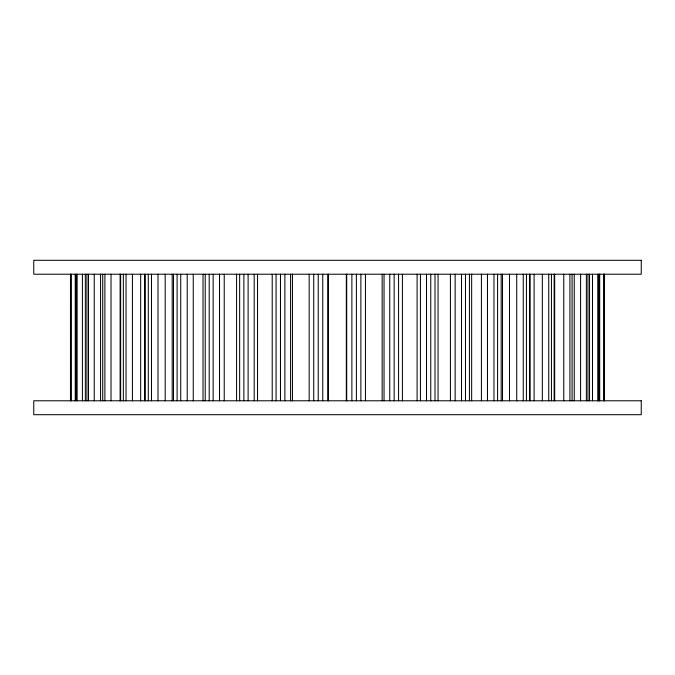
<?xml version="1.0" encoding="UTF-8"?>
<svg xmlns="http://www.w3.org/2000/svg" width="675" height="675" viewBox="0 0 675 675"><rect width="100%" height="100%" fill="white"/><g stroke="black" fill="none" stroke-linecap="round" stroke-linejoin="round"><path stroke-width="1.01" d="M604.513 274.219L604.53 400.781M604.184 274.219L604.184 400.781M603.863 274.219L603.863 400.781M599.695 274.219L599.695 400.781M599.189 274.219L599.189 400.781M598.733 274.219L598.733 400.781M597.772 274.219L597.772 400.781M592.49 274.219L592.49 400.781M589.537 274.219L589.537 400.781M587.959 274.219L587.959 400.781M586.381 274.219L586.381 400.781M580.61 274.219L580.61 400.781M574.248 274.219L574.248 400.781M572.088 274.219L572.088 400.781M569.919 274.219L569.919 400.781M563.768 274.219L563.768 400.781M554.673 274.219L554.673 400.781M554.141 274.219L554.141 400.781M551.441 274.219L551.441 400.781M548.733 274.219L548.733 400.781M542.329 274.219L542.329 400.781M534.094 274.219L534.094 400.781M530.018 274.219L530.018 400.781M529.63 274.219L529.63 400.781M526.433 274.219L526.433 400.781M523.243 274.219L523.243 400.781M516.721 274.219L516.721 400.781M509.507 274.219L509.507 400.781M502.512 274.219L502.512 400.781M501.196 274.219L501.196 400.781M497.585 274.219L497.585 400.781M493.973 274.219L493.973 400.781M487.46 274.219L487.46 400.781M481.418 274.219L481.418 400.781M471.648 274.219L471.648 400.781M469.437 274.219L469.437 400.781M465.48 274.219L465.48 400.781M461.514 274.219L461.514 400.781M455.144 274.219L455.144 400.781M450.411 274.219L450.411 400.781M438.05 274.219L438.05 400.781M434.995 274.219L434.995 400.781M430.76 274.219L430.76 400.781M426.532 274.219L426.532 400.781M420.441 274.219L420.441 400.781M417.091 274.219L417.091 400.781M402.41 274.219L402.41 400.781M398.562 274.219L398.562 400.781M394.149 274.219L394.149 400.781M389.737 274.219L389.737 400.781M384.041 274.219L384.041 400.781M382.16 274.219L382.16 400.781M365.445 274.219L365.445 400.781M360.889 274.219L360.889 400.781M356.383 274.219L356.383 400.781M351.886 274.219L351.886 400.781M346.705 274.219L346.705 400.781M346.317 274.219L346.317 400.781M328.286 274.219L328.286 400.781M327.915 274.219L327.915 400.781M322.734 274.219L322.734 400.781M318.237 274.219L318.237 400.781M313.732 274.219L313.732 400.781M309.175 274.219L309.175 400.781M292.444 274.219L292.444 400.781M290.579 274.219L290.579 400.781M284.884 274.219L284.884 400.781M280.479 274.219L280.479 400.781M276.067 274.219L276.067 400.781M272.219 274.219L272.219 400.781M257.529 274.219L257.529 400.781M254.197 274.219L254.197 400.781M248.113 274.219L248.113 400.781M243.878 274.219L243.878 400.781M239.65 274.219L239.65 400.781M236.596 274.219L236.596 400.781M224.235 274.219L224.235 400.781M219.51 274.219L219.51 400.781M213.148 274.219L213.148 400.781M209.191 274.219L209.191 400.781M205.234 274.219L205.234 400.781M203.023 274.219L203.023 400.781M193.252 274.219L193.252 400.781M187.22 274.219L187.22 400.781M180.723 274.219L180.723 400.781M177.112 274.219L177.112 400.781M173.5 274.219L173.5 400.781M172.193 274.219L172.193 400.781M165.198 274.219L165.198 400.781M158.001 274.219L158.001 400.781M151.487 274.219L151.487 400.781M148.297 274.219L148.297 400.781M145.108 274.219L145.108 400.781M144.72 274.219L144.72 400.781M140.662 274.219L140.662 400.781M132.427 274.219L132.427 400.781M126.039 274.219L126.039 400.781M123.339 274.219L123.339 400.781M120.631 274.219L120.631 400.781M120.125 274.219L120.125 400.781M111.029 274.219L111.029 400.781M104.895 274.219L104.895 400.781M102.735 274.219L102.735 400.781M100.575 274.219L100.575 400.781M94.247 274.219L94.247 400.781M88.484 274.219L88.484 400.781M86.906 274.219L86.906 400.781M85.337 274.219L85.337 400.781M82.409 274.219L82.409 400.781M77.144 274.219L77.144 400.781M76.191 274.219L76.191 400.781M75.229 274.219L75.229 400.781M71.103 274.219L71.103 400.781M70.782 274.219L70.782 400.781M70.487 274.219L70.47 400.781M641.25 260.297L33.75 260.297L33.75 274.219L641.25 274.219L641.25 260.297M641.25 400.781L33.75 400.781L33.75 414.703L641.25 414.703L641.25 400.781"/></g></svg>
